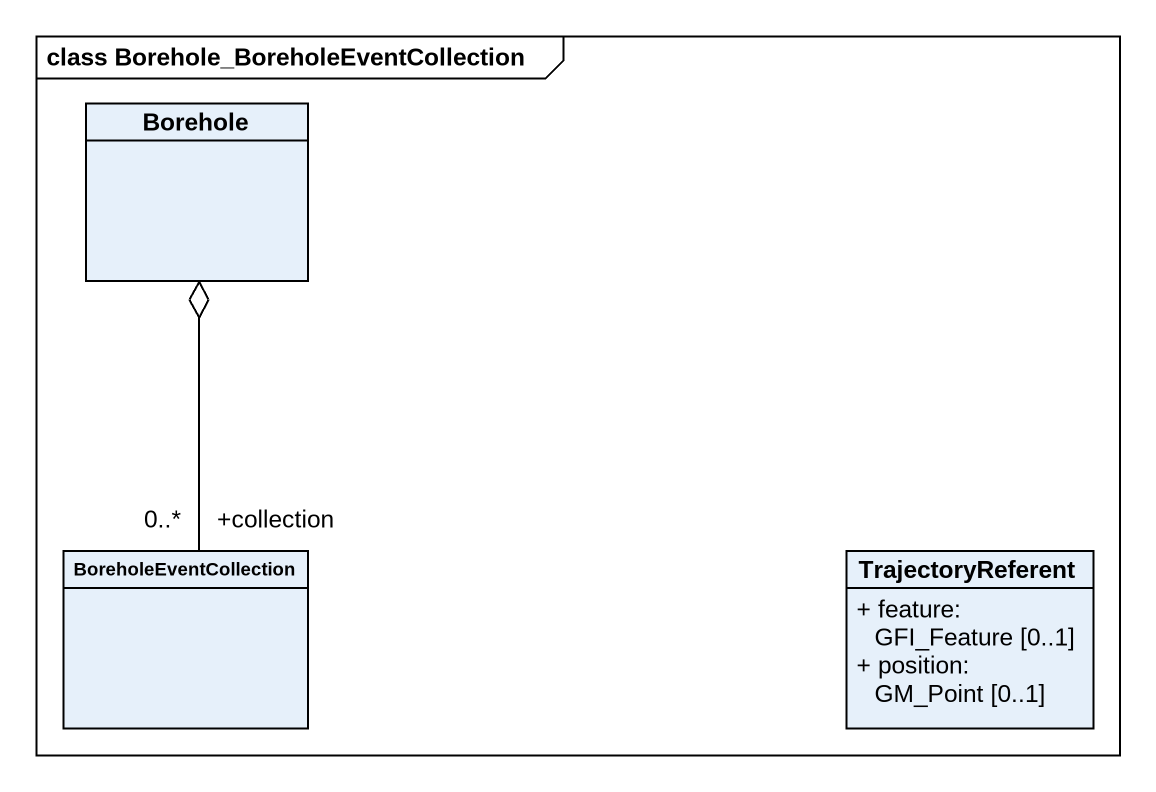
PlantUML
@startuml
mainframe class Borehole_BoreholeEventCollection
hide circle
hide empty members
skinparam classAttributeIconSize 0
class Borehole
class BoreholeEventCollection
class TrajectoryReferent {
  + feature: GFI_Feature [0..1]
  + position: GM_Point [0..1]
}
BoreholeEventCollection "+collection\n0..*" -up-o Borehole
@enduml
